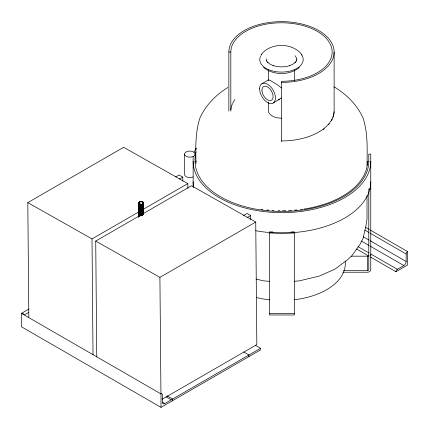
<?xml version="1.0" encoding="UTF-8"?>
<svg xmlns="http://www.w3.org/2000/svg" width="429" height="429" viewBox="0 0 429 429"><rect width="100%" height="100%" fill="white"/><g stroke="black" fill="none" stroke-linecap="round" stroke-linejoin="round"><path stroke-width="0.64" d="M143.195 207.245L143.629 207.775C143.157 209.738 139.945 210.156 138.781 208.585L138.347 209.642L138.781 210.194L138.433 210.349L138.776 210.639L138.433 212.564L138.781 213.015L138.438 213.24C139.409 214.918 142.728 214.993 143.275 212.977L143.629 213.143L143.2 213.749C141.709 215.572 139.591 215.031 138.781 213.417L138.433 213.572L138.706 214.736L140.996 215.422L140.996 204.29L139.012 203.652L138.776 202.611L139.763 201.743L141.65 201.512L143.27 202.204L143.629 203.008L143.2 203.544C142.337 205.244 138.755 204.912 138.433 203.367L138.776 203.249L138.347 204.338C139.768 205.26 142.112 205.786 143.2 204.081L143.543 203.968C143.994 202.45 143.013 204 143.629 203.008L143.27 202.204L142.964 202.477L143.195 202.81L143.538 202.59M140.975 201.485L140.975 201.903M140.996 205.255L141.683 205.105L139.125 204.772L139.377 204.327L138.438 203.636L138.347 203.196L138.696 203.099M140.996 204.713C143.361 204.654 137.934 204.445 140.406 204.654C140.46 205.963 138.235 204.585 138.347 203.732L138.701 203.566M138.776 212.784L138.347 213.401L139.377 214.532L139.125 214.977C140.422 215.658 142.348 215.653 143.2 214.286L143.629 213.68L143.275 213.379L142.975 214.237L141.591 214.95L139.854 214.875L138.706 214.13C139.377 213.588 137.596 213.352 138.776 212.382L138.347 211.792L138.776 211.309L138.433 210.349M143.275 203.174C142.927 205.325 139.398 205.287 138.438 203.571L138.781 203.346L138.433 202.831L139.833 202.016M143.275 203.845C142.728 205.861 139.409 205.786 138.438 204.107L138.781 203.888L138.433 203.367M143.275 204.247L143.281 205.437L140.996 206.29L139.854 206.145L138.438 205.25L138.776 204.327L138.438 204.107M143.275 204.789C143.023 206.735 139.8 206.955 138.781 205.496L138.438 204.644L138.776 204.193L138.433 203.968L138.776 203.786L138.438 203.571M143.275 205.995C142.852 207.893 139.318 208.086 138.701 206.252L138.347 205.346L138.776 204.73L138.433 204.44L138.776 204.327L139.012 204.73L138.433 205.582L139.854 206.816L142.138 206.73L142.975 206.177L143.275 205.325L143.629 205.695L143.2 206.231C142.063 208.065 138.594 207.647 138.347 205.346M138.696 207.931L139.012 207.416L138.433 206.655L138.696 206.252L138.347 206.488L138.701 207.325C138.32 208.338 142.557 209.18 143.2 207.304L143.543 207.191L143.275 206.397M138.706 207.684C139.854 209.309 143.179 208.473 143.275 207.068C143.517 209.341 139.859 209.765 138.781 208.183L138.438 207.33L138.781 207.11L138.438 206.258L138.781 206.033L138.438 205.25L138.776 204.73M143.275 208.145C142.937 210.194 138.508 210.242 138.776 207.952L138.433 207.733L138.696 207.33L138.438 207.936L139.125 208.601L141.683 208.934L143.281 208.06L142.975 207.652L143.543 207.121M138.347 207.491L138.781 208.049L138.433 208.199L138.781 208.719L138.438 208.939C138.975 210.971 142.16 211.138 143.2 209.454L143.543 209.336L143.275 208.548M143.275 210.29C142.728 212.307 139.409 212.232 138.438 210.553L138.781 210.333L138.433 209.813L138.776 209.695L138.347 210.784C139.768 211.706 142.112 212.232 143.2 210.526L143.629 209.92L143.195 209.39M143.275 210.693C143.013 212.65 139.806 212.864 138.781 211.406L138.347 210.178L138.701 210.012M143.275 212.441L143.2 213.347L143.543 213.637M143.2 213.749L143.543 214.103L142.862 214.924C142.471 215.546 143.307 213.363 143.629 214.221M138.776 204.193L138.781 204.96C139.779 206.322 142.503 206.226 143.2 204.617L143.543 204.504L143.538 203.662M139.012 206.204L138.706 206.612C140.605 206.944 140.465 207.722 143.2 205.695C144.053 205.571 142.551 205.03 143.275 204.386L143.629 204.553L143.2 205.159C143.163 207.384 138.674 207.143 138.701 205.711L138.433 204.976L138.776 204.864C139.865 206.135 142.181 206.049 143.281 204.837L142.975 204.429L143.543 203.898L143.2 203.544M143.543 205.577L143.275 204.923M143.629 205.625L143.543 206.113M143.543 207.191L143.275 206.531M138.433 208.805L138.696 208.403C137.591 208.773 141.012 210.167 140.315 208.982C138.658 208.617 143.109 209.502 143.2 207.84L143.629 207.234L143.275 207.068M143.629 207.775C143.206 209.835 140.09 209.92 138.706 208.757C139.698 208.194 137.854 208.403 138.433 207.663L139.012 207.952L138.696 208.473M143.543 209.336C143.393 207.926 143.951 209.079 143.275 208.682M138.347 210.178C139.634 211.202 142.133 211.695 143.2 209.99L143.629 209.384L143.275 209.084L142.975 209.937L141.591 210.65L139.854 210.575L138.701 209.475L138.433 209.878M143.543 210.95L143.629 210.457L142.61 211.722L140.315 212.205L138.706 210.977M138.347 211.792C139.634 212.811 142.133 213.304 143.2 211.604L143.629 210.998L143.275 210.832M138.776 210.639L138.438 211.089L139.012 212.248L140.406 212.843L142.138 212.639L142.975 212.087L143.275 211.234L143.629 211.535C143.554 214.06 138.411 213.39 138.701 212.157M143.195 211.54L143.629 212.071L142.975 213.025C141.876 214.06 139.731 214.162 138.781 212.881L138.347 212.328M138.701 212.698L138.347 212.864C138.867 214.838 142.219 214.816 143.2 213.213L143.543 213.095L143.538 212.258M143.629 202.965L143.543 203.426M296.729 58.859L296.208 61.133L296.525 60.537L294.97 62.704L295.425 62.302L292.868 64.221L289.532 65.701L289.875 65.616C284.432 67.283 278.539 67.283 273.096 65.616L273.439 65.701L270.104 64.221L267.546 62.302L268.002 62.704L266.447 60.537L266.763 61.133L266.243 58.859M138.696 204.708L139.012 204.193L138.433 202.831M138.347 203.802L138.696 203.03M139.677 208.773L139.854 207.754L138.438 206.858L139.012 205.132L138.347 204.874L138.433 204.44M138.776 203.115L138.433 203.968M138.433 204.976L138.347 205.411L139.012 205.668L138.696 206.322M138.433 204.51L138.776 203.652M138.347 205.947L138.696 205.18M139.677 208.301C138.803 208.07 139.693 207.127 138.347 207.025L138.776 206.472L138.347 205.882M138.347 207.561L138.776 207.009L139.012 207.416M138.701 206.118L138.776 205.802M138.347 208.097L138.706 207.148L138.347 206.419M138.781 207.647L138.433 207.191L138.776 206.338M138.347 208.633L138.433 208.199M138.776 206.875L138.781 207.513L138.347 206.955L138.701 206.789M138.776 209.025L138.438 209.481L139.377 210.237L139.125 210.682C141.516 211.776 139.613 209.47 138.347 209.17L138.433 208.735M138.433 208.269L138.776 207.416M138.347 212.393L138.776 211.846L138.433 210.955L139.012 210.097L138.347 209.711L138.701 208.263M138.347 210.248L138.433 209.813M138.776 208.489L138.781 209.255C139.779 210.623 142.503 210.521 143.2 208.918L143.543 208.8L143.538 207.963M138.433 211.492L139.012 210.639L138.433 209.341L138.776 209.159L139.012 209.561L138.696 210.081M138.347 211.856L138.776 211.309L139.854 212.055L139.677 213.138L140.406 213.245L140.315 213.814L139.125 213.433L138.706 213.057L139.012 212.65M138.776 210.097L139.012 211.175L138.696 211.695M138.696 213.84L139.012 213.186L138.347 212.934L138.776 212.382M138.776 211.175L139.377 211.846L139.125 212.36L139.677 212.602M138.347 213.47L138.776 212.918M138.696 214.918L139.012 214.264L138.347 214.007L138.433 213.572M143.2 211.604C144.584 212.945 140.24 215.272 138.781 213.015L138.433 211.958M139.377 215.739L138.347 214.543L138.433 214.109L138.776 213.996L138.347 215.079L140.315 215.964M138.696 215.455L139.012 214.934L138.433 214.178L138.776 213.32L138.438 212.162L138.776 211.712M139.125 216.055L138.347 215.615L138.433 215.181L139.377 215.605M138.776 213.862L138.781 214.629C137.848 214.999 139.404 215.857 139.854 215.814M139.377 216.146L138.781 215.567L138.433 215.723L138.438 216.527L138.781 216.64L138.433 215.181M138.433 215.251L138.776 214.398M138.701 215.921L138.347 216.087L138.706 216.881L138.347 216.693L138.776 215.471M138.701 213.771L138.347 213.937L138.781 214.495L138.433 214.714L139.377 216.28M138.433 215.723L138.781 216.779L138.347 215.551L138.701 215.379L138.347 216.157C139.259 216.178 137.945 217.374 138.696 216.463L138.347 216.693M138.701 216.859L138.776 216.543M138.701 216.994L138.776 216.677L138.433 216.795M140.841 204.268L140.406 204.252L140.315 204.681M141.65 201.512L141.57 201.839L139.361 202.054L138.433 202.896M143.2 206.231L143.543 206.585C143.179 207.695 140.138 208.639 140.315 207.368M140.315 208.982L140.406 207.877M140.315 212.205L140.315 211.127M140.315 213.277L140.406 212.173M281.488 87.961L277.096 84.529L270.404 80.55L268.559 79.885L268.329 80.362L268.329 69.9M193.994 152.295L196.166 148.069L196.166 149.389M196.294 151.823L195.115 154.124A5.261 3.041 0 0 1 193.57 156.274L192.482 156.757A5.261 3.041 0 0 1 185.537 155.866A5.261 3.041 0 0 1 186.465 151.796A5.261 3.041 0 0 1 193.57 151.979C196.82 153.877 194.31 158.478 195.115 161.368A86.84 50.134 0 0 0 281.95 211.476A86.84 50.134 0 0 0 368.79 161.342L368.79 154.124L370.763 154.124L370.763 269.541A3.287 2.687 0 0 1 367.476 272.227L342.755 272.227M139.677 204.477L139.854 204.129L140.406 204.252M138.706 205.604L140.315 206.295L140.406 205.727L139.677 205.62L139.854 204.531L139.125 204.236L139.377 203.925L139.854 204.129M139.677 206.622L139.854 205.609L138.706 204.998M142.122 201.984L142.294 201.646M139.854 207.754L139.854 206.681L139.125 206.387L139.377 205.4L138.706 205.067M143.275 207.47L143.281 209.132L140.996 210.087L139.677 209.915L139.854 208.832L138.438 207.867M139.677 211.524C140.181 210.596 139.211 210.231 139.125 209.674L138.706 209.298L139.012 208.891L138.438 208.403L138.776 207.952M138.706 214.736L139.854 215.278L139.677 215.825M143.538 205.813L143.543 206.649L143.2 206.767C142.466 208.419 139.833 208.392 138.706 207.148L139.012 206.74L138.347 206.488L138.696 205.716M143.2 208.381C142.251 209.674 141.758 210.51 139.677 209.845M138.706 210.371C139.79 211.535 141.827 211.551 142.975 210.473C143.602 209.406 142.852 209.819 143.543 210.414C141.624 210.998 140.637 213.728 143.281 211.819L142.975 211.417L143.543 210.88L143.2 210.526M143.281 211.347L142.61 211.722L142.862 213.24C140.551 214.334 142.251 212.843 143.2 212.141M138.701 211.084L138.347 211.256L138.781 212.478C139.811 214.162 143.195 213.326 143.275 211.905M143.2 212.677L142.975 213.159L143.281 213.428C141.189 214.033 141.302 215.589 143.281 213.969L142.975 213.562L143.543 213.031L143.2 212.811M143.2 204.081L143.543 204.435L143.281 204.901L142.138 205.518L139.677 205.55M138.438 205.18C139.618 206.74 142.525 206.719 143.543 204.971M142.975 206.043L143.543 205.512M143.281 206.982L142.975 206.58L143.543 206.049L143.2 205.695M140.315 207.84L142.862 207.4L143.543 206.585M143.2 207.438L143.543 207.657L142.862 208.478C143.291 209.266 140.015 212.151 143.281 210.205L142.975 209.802L143.543 209.272M142.975 210.339L143.543 209.808L143.2 209.454M143.543 210.344L142.315 211.368L140.315 211.599M143.2 211.063L143.543 211.417L142.975 212.489M143.543 211.958L141.683 213.165L139.677 213.068M143.543 212.494L142.862 213.31C141.999 213.808 142.868 215.519 140.996 215.46M142.138 215.32L142.862 214.924L142.61 214.409L143.543 213.567M142.975 214.639L143.543 214.103M260.939 55.03C269.852 42.251 293.12 42.251 302.032 55.03M138.433 205.046L138.696 204.644M138.433 209.341L138.706 208.757M138.433 212.028L138.696 211.626L138.781 211.942L92.004 238.921L27.81 202.622L28.823 317.133M138.433 212.564L139.012 211.577L138.347 211.256M138.433 213.642L138.696 213.24M138.433 214.714L138.706 214.13M138.433 216.323L139.012 215.471L138.706 215.272M142.594 202.198L142.846 201.887M139.125 207.529L139.377 206.478L138.706 206.076M139.125 209.674L139.377 208.623L139.012 208.355M139.125 211.824L139.377 210.773L138.438 210.017L138.776 209.561M138.776 213.32L138.438 213.776L138.706 214.2L139.854 214.741L139.677 215.288L140.315 215.428L140.406 214.859L139.125 214.511L139.377 212.382L138.706 212.049M140.996 204.29L142.76 203.984L143.543 203.362L142.61 204.204L142.862 204.713L142.138 204.982L142.315 208.215L140.315 208.376M139.377 203.925L139.012 203.614L138.696 204.172M138.706 216.28L139.012 215.873L138.438 215.385L138.776 214.934M143.281 207.051L142.975 207.116C142.76 208.049 141.865 208.253 142.315 209.288M143.543 208.735L142.61 209.572L142.862 211.701M143.222 203.711L142.138 204.445L142.315 204.992M142.975 204.027L143.281 204.301C139.741 204.676 143.79 209.02 139.125 206.923M143.281 205.437L142.975 205.507L143.281 205.909L142.61 206.349L142.862 206.864L142.315 207.137M142.975 206.177L143.281 206.446L142.61 206.885L142.862 207.4M142.862 210.087L143.281 209.738M143.281 213.497L142.61 213.873L142.862 214.382M273.123 103.078L281.488 97.903M227.826 87.468C215.937 94.916 205.823 104.998 199.962 117.873C195.136 132.684 195.651 148.177 195.962 163.54M299.453 67.439C289.521 75.558 273.455 75.558 263.519 67.439M139.001 202.831L138.696 202.563L139.656 202.075M138.438 212.768L138.776 212.248M138.776 216.007L138.438 216.527M27.81 202.622L123.638 147.297L187.832 183.596L187.87 188.283M261.937 83.709L268.559 79.885M175.654 176.968L179.065 175L182.786 177.107L182.818 181.092M179.376 179.075L182.786 177.107M143.383 209.261L187.832 183.596M96.745 356.923L95.726 241.071L140.75 215.074M143.64 213.406L191.554 185.746L255.743 222.045L256.826 344.6L162.151 399.254M28.99 308.998L21.45 313.352L21.45 326.78L161.004 407.352L260.553 349.882L260.553 348.268L255.341 345.259M24.823 314.629L28.882 312.285M243.565 215.422L246.975 213.449L250.697 215.556L250.734 219.541M247.286 217.524L250.697 215.556M95.726 241.071L159.915 277.37L255.743 222.045M24.147 314.548L23.423 313.824L21.45 313.352L161.004 393.924A1.973 1.137 -60 0 1 162.398 394.728L162.398 402.252L164.725 403.592L171.241 399.833A1.973 1.137 -60 0 1 172.635 400.638L172.635 399.029L260.553 348.268M370.452 257.019L395.919 271.723A1.973 1.137 -60 0 1 397.318 269.31L403.828 265.546A3.287 1.898 -60 0 0 406.156 261.518L406.156 254A1.973 1.137 -60 0 1 407.55 251.582L370.49 230.185M395.919 271.723L407.55 265.009L407.55 251.582M143.281 204.301L142.61 204.74L142.862 205.185L140.996 205.722M142.862 206.258L140.996 206.799M142.862 206.794L141.591 207.293L141.683 210.548M142.862 207.872L140.996 208.408M142.862 209.481L140.996 210.022M142.862 210.559L140.996 211.159L139.677 210.923M142.315 214.125L142.138 211.964L143.281 211.282L142.975 210.473M142.862 212.167L140.315 212.671M142.862 214.854L140.996 215.39M138.347 204.338L138.701 204.102M138.701 207.861L138.347 208.033L138.781 208.585M138.347 209.17L138.701 208.934M138.347 214.543L138.701 214.307M138.347 215.079L138.701 214.843M193.141 176.877L192.482 177.166A5.261 3.041 0 0 1 184.588 174.539L184.588 154.124M278.083 99.962L279.74 99.255M139.656 202.005L138.696 202.563M138.776 205.4L138.433 205.582M138.776 205.936L138.433 206.118M140.315 205.223L140.315 205.759M140.315 206.295L140.315 206.832M140.315 209.518L140.315 210.054M140.315 213.814L140.315 214.35M142.219 204.172L141.591 204.606L141.683 205.105M142.315 206L140.996 206.258M142.315 207.609L140.996 207.872M142.315 208.682L140.996 208.944M142.315 210.296L140.996 210.623L139.125 210.146M141.683 212.157L142.315 211.905L142.138 210.355L143.281 209.668L142.975 209.266M142.315 213.519L140.996 213.846L139.125 213.369M142.315 214.591L140.996 214.924L139.125 214.441M142.975 203.893L143.281 203.759M142.975 208.194L143.281 208.06M143.281 214.033L142.975 214.237L143.281 214.57M140.996 207.336L141.683 207.255M140.996 209.481L141.683 209.406M141.683 212.092L140.315 212.135M141.683 213.771L141.683 214.237L140.996 214.382L139.125 213.905M294.069 281.268L299.362 280.866L319.428 276.019L335.146 269.058L347.206 259.985L351.732 255.931L359.84 244.632L363.009 238.647L365.889 226.035L367.01 219.085L367.01 195.662M139.854 209.904L139.125 209.609M138.706 211.443L139.854 212.055M139.854 214.2L139.854 213.127L139.125 212.832M228.855 111.116L228.855 52.032L230.829 52.032A50.654 29.247 0 0 1 281.488 22.785A50.654 29.247 0 0 1 332.143 52.032A50.654 29.247 0 0 1 281.488 81.279L281.488 141.506M195.115 161.342L196.428 161.342M368.79 161.342L367.476 161.342A85.521 49.378 0 0 1 304.086 209.036M370.763 188.969L368.79 188.969L368.79 269.541A1.314 1.073 0 0 1 367.476 270.619L343.42 270.619M272.742 231.891L269.45 231.891L269.45 314.977L294.45 314.977L294.45 231.891L291.162 231.891M269.45 233.027L294.45 233.027M351.437 256.183L367.476 256.183A1.314 1.073 0 0 0 368.79 255.11M269.45 313.599L294.45 313.599M269.568 281.317L263.61 280.866L255.92 279.027M142.964 202.611L143.27 202.676M139.012 216.409L138.438 215.926M139.677 207.7L140.315 207.904M140.315 208.446L139.125 207.995M140.315 211.669L139.125 211.218M140.315 212.741L138.706 211.98M141.683 211.084L141.683 211.62M141.683 212.693L141.683 213.229M141.683 214.843L141.591 215.487M138.347 204.268L138.781 204.826M138.347 208.569L138.781 209.121M138.781 209.658L138.347 209.105M138.781 213.417L138.438 213.24M138.781 215.031L138.347 214.479M138.347 215.015L138.781 215.567L138.438 214.849M139.854 215.412L138.706 214.666M139.125 207.459L139.677 207.765M333.939 86.931L335.146 87.468C347.034 94.916 357.148 104.998 363.009 117.873C368.087 133.328 367.186 149.528 367.01 165.546M365.277 227.177L369.331 229.515M364.94 230.201L369.004 232.55M370.163 233.22L406.156 254M363.197 236.717L369.004 240.068M370.163 240.739L406.156 261.518M361.454 241.082L368.999 245.442M370.163 246.112L403.828 265.546M357.883 246.541L368.902 252.901M370.64 253.909L397.318 269.31M356.558 249.002L368.715 256.016M243.715 351.973L248.922 354.981L248.922 356.596M167.096 395.828L172.635 399.029M166.018 396.82L171.241 399.833M138.706 207.754L139.377 208.086L139.125 208.601M139.125 212.897L138.706 212.521L139.012 212.114M143.281 205.373L142.975 204.971M142.975 208.328L143.281 209.132M142.975 212.623L143.281 212.961M139.312 201.995L139.114 202.279M139.012 204.73L138.701 203.968M139.012 213.862L138.438 212.704M139.012 214.398L138.701 213.637M138.706 209.899L138.438 209.481M138.706 212.586L138.438 212.162M139.012 203.652L138.696 202.955M138.701 210.414L139.012 211.175M138.701 215.787L138.781 216.237M141.608 204.279L141.683 204.569M138.438 211.695L138.696 210.553L138.347 210.784M138.347 216.624L138.438 216.999M143.629 205.695L143.538 205.276M143.629 207.84L143.538 207.427M143.629 210.526L143.538 210.108M143.195 213.69L143.275 214.055M159.915 277.37L160.945 393.897M92.004 238.921L93.023 354.778M367.476 256.183L367.476 270.619M345.297 261.073L345.297 263.669A63.814 36.84 0 0 1 294.117 299.78M228.855 52.032A52.628 30.384 0 0 1 281.488 21.648A52.628 30.384 0 0 1 334.116 52.032L334.116 110.58A52.628 30.384 0 0 1 281.488 140.964M294.643 70.056L294.643 80.684M268.329 102.081L268.329 110.58A13.16 7.599 0 0 0 281.488 118.179M230.829 52.032L230.829 111.116M193.141 156.467L193.141 187.001M161.004 393.924L161.004 407.352M143.629 204.553L143.538 204.204M143.629 205.089L143.538 204.74M143.629 206.698L143.538 206.349M143.629 207.234L143.538 206.885M143.629 209.384L143.538 209.036M143.629 209.92L143.538 209.572M143.629 210.998L143.538 210.65M143.629 211.535L143.538 211.186M143.629 212.071L143.538 211.722M143.629 213.143L143.538 212.795M143.629 213.68L143.538 213.331M142.975 207.116L143.281 207.523L142.61 207.963L142.862 208.478M142.862 205.185L142.862 205.791M140.406 210.022L140.315 210.591M140.406 214.323L140.315 214.891M139.125 204.772L139.125 205.378M139.125 214.977L139.125 215.583M138.776 205.266L138.438 205.786M138.438 210.553L138.781 210.736L138.433 210.955M334.116 52.032A52.628 30.384 0 0 1 281.488 82.416M334.105 111.722A52.628 30.384 0 0 1 333.049 117.203M332.319 118.983A52.628 30.384 0 0 1 331.483 120.608M329.316 123.793A52.628 30.384 0 0 1 328.458 124.818M324.27 128.813A52.628 30.384 0 0 1 323.241 129.617M269.514 299.855A63.814 36.84 0 0 1 256.419 297.549M230.877 109.851A50.654 29.247 0 0 1 232.556 103.55M232.829 102.987A50.654 29.247 0 0 1 234.883 99.651M301.544 54.756A21.707 12.532 0 0 1 282.904 72.061A21.707 12.532 0 0 1 260.516 56.306M261.084 55.266A21.707 12.532 0 0 1 261.813 54.252M295.055 55.684A15.133 8.736 0 0 1 296.101 57.293M296.326 57.845A15.133 8.736 0 0 1 296.584 58.982M370.763 255.11A3.287 2.687 0 0 1 370.651 255.802M370.763 181.751A88.814 51.276 0 0 1 255.604 230.722M193.699 187.489A88.814 51.276 0 0 1 193.141 181.751M370.763 161.342A88.814 51.276 0 0 1 281.95 212.618A88.814 51.276 0 0 1 193.141 161.342M302.826 209.223A85.521 49.378 0 0 1 300.273 209.572M297.04 209.942A85.521 49.378 0 0 1 294.428 210.189M291.8 210.387A85.521 49.378 0 0 1 288.508 210.575M285.875 210.666A85.521 49.378 0 0 1 282.604 210.714M279.992 210.703A85.521 49.378 0 0 1 278.024 210.666M274.077 210.51A85.521 49.378 0 0 1 272.104 210.387M268.822 210.135A85.521 49.378 0 0 1 266.865 209.942M262.988 209.491A85.521 49.378 0 0 1 261.079 209.223M164.725 403.592A3.287 1.898 -60 0 1 162.398 402.252M259.62 88.824A11.186 6.456 60 0 0 271.487 103.582A11.186 6.456 60 0 0 271.487 87.768A11.186 6.456 60 0 0 259.62 88.824M261.947 90.17A7.894 4.558 60 0 0 270.324 100.584A7.894 4.558 60 0 0 270.324 89.42A7.894 4.558 60 0 0 261.947 90.17"/></g></svg>
